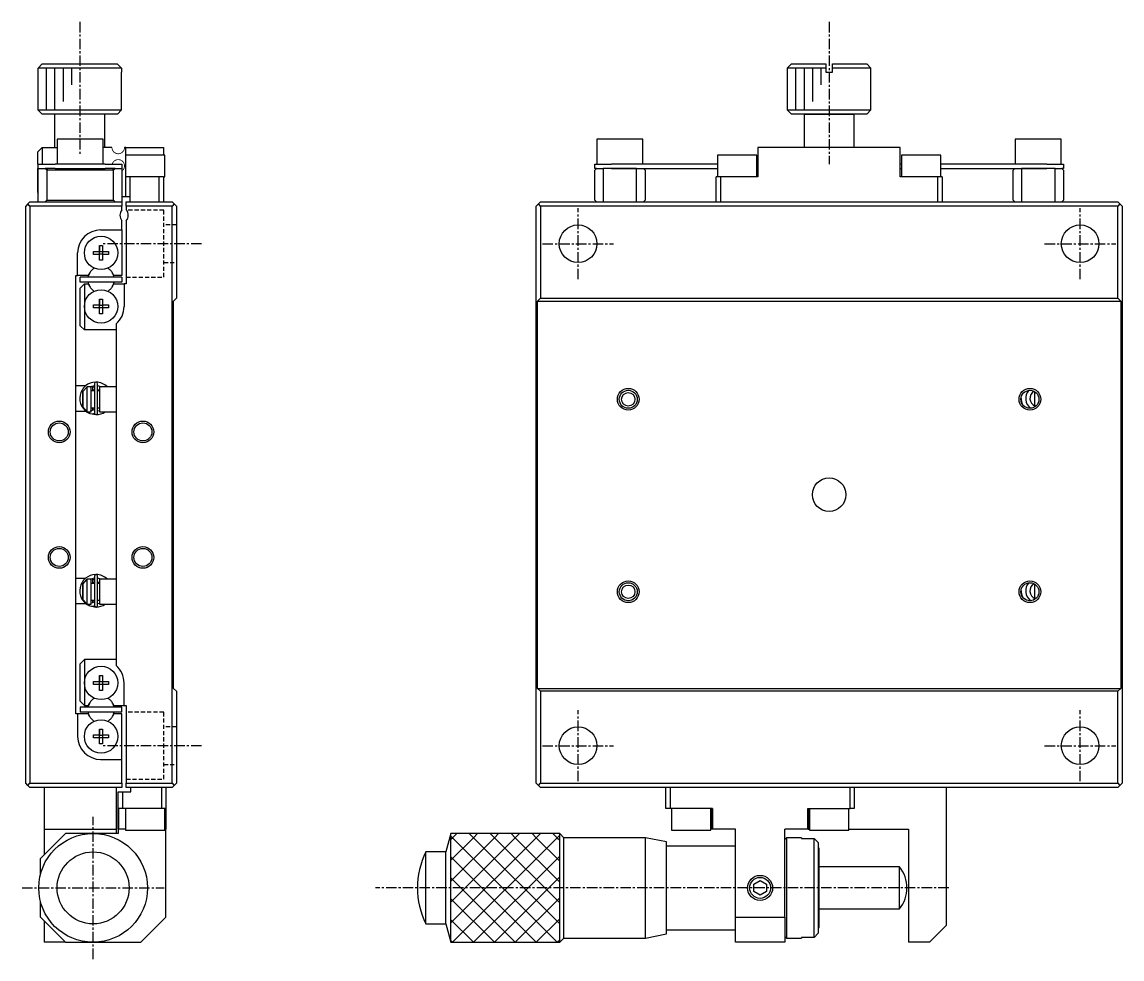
# Model space of a CAD drawing. Extents: x 10 to 366, y 10 to 236.
# Drawn here: x 234.6 to 366, y 90.5 to 202.5 of the extents above; entities that cross this region are included whole.
import ezdxf

# ---------------------------------------------------------------- set-up
doc = ezdxf.new("R2010")
doc.units = 0
doc.linetypes.add('CENTER', pattern=[2, 1.25, -0.25, 0.25, -0.25])
doc.linetypes.add('DASHED', pattern=[0.75, 0.5, -0.25])
doc.layers.get('0').update_dxf_attribs({"linetype": 'CONTINUOUS'})
doc.layers.add('CENTER', color=1, linetype='CENTER')

msp = doc.modelspace()

# ---------------------------------------------------------------- linework, layer by layer
at = {"color": 7, "linetype": 'CONTINUOUS'}
for p, q in [((236.466026, 197), (236.967813, 197.5)), ((236.967813, 197.5), (245.932187, 197.5)), ((245.932187, 197.5), (246.433974, 197)), ((326.505074, 197.5), (326.005074, 197)), ((326.505074, 197.5), (330.605074, 197.5)), ((330.605074, 197.5), (330.605074, 197)), ((331.405074, 197.5), (335.505074, 197.5)), ((331.405074, 197), (331.405074, 197.5)), ((336.005074, 197), (335.505074, 197.5)), ((236.45, 196.5), (236.466026, 196.5)), ((236.45, 196.5), (236.45, 192)), ((236.466026, 196.5), (236.466026, 197)), ((246.433974, 197), (236.466026, 197)), ((246.433974, 197), (246.433974, 196.5)), ((246.433974, 196.5), (246.45, 196.5)), ((246.45, 192), (246.45, 196.5)), ((330.605074, 197), (326.005074, 197)), ((326.005074, 197), (326.005074, 192)), ((330.605074, 197), (330.605074, 196.5)), ((330.605074, 196.5), (331.405074, 196.5)), ((336.005074, 197), (331.405074, 197)), ((331.405074, 196.5), (331.405074, 197)), ((336.005074, 192), (336.005074, 197)), ((236.45, 192), (246.45, 192)), ((236.45, 192), (236.95, 191.5)), ((245.95, 191.5), (246.45, 192)), ((326.005074, 192), (331.005074, 192)), ((326.005074, 192), (326.505074, 191.5)), ((331.005074, 192), (336.005074, 192)), ((335.505074, 191.5), (336.005074, 192)), ((245.95, 191.5), (236.95, 191.5)), ((238.45, 191.5), (238.45, 187.5)), ((244.45, 187.5), (244.45, 191.5)), ((328.005074, 191.5), (326.505074, 191.5)), ((331.005074, 191.5), (326.505074, 191.5)), ((334.005074, 191.5), (328.005074, 191.5)), ((328.005074, 191.5), (331.005074, 191.5)), ((328.005074, 191.5), (328.005074, 187.5)), ((335.505074, 191.5), (331.005074, 191.5)), ((331.005074, 191.5), (334.005074, 191.5)), ((335.505074, 191.5), (334.005074, 191.5)), ((334.005074, 187.5), (334.005074, 191.5)), ((244.25, 188.5), (238.75, 188.5)), ((238.75, 188.5), (238.75, 185.5)), ((244.25, 185.5), (244.25, 188.5)), ((306.005074, 188.5), (303.255074, 188.5)), ((303.255074, 188.5), (303.255074, 185.5)), ((308.755074, 188.5), (306.005074, 188.5)), ((308.755074, 185.5), (308.755074, 188.5)), ((356.005074, 188.5), (353.255074, 188.5)), ((353.255074, 188.5), (353.255074, 185.5)), ((358.755074, 188.5), (356.005074, 188.5)), ((358.755074, 185.5), (358.755074, 188.5)), ((236.95, 187.5), (236.45, 187)), ((236.45, 185.5), (236.45, 187)), ((236.95, 187.5), (236.95, 185.5)), ((236.95, 187.5), (238.75, 187.5)), ((245.3, 187.5), (244.25, 187.5)), ((246.95, 187.5), (246.8, 187.5)), ((246.95, 187.5), (251.45, 187.5)), ((246.95, 186.6), (246.95, 187.5)), ((251.45, 187.5), (251.45, 186.6)), ((329.755074, 187.5), (322.505074, 187.5)), ((322.505074, 187.5), (322.505074, 184)), ((332.255074, 187.5), (329.755074, 187.5)), ((339.505074, 187.5), (332.255074, 187.5)), ((339.505074, 184), (339.505074, 187.5)), ((236.5, 185.5), (236.45, 185.5)), ((236.5, 185), (236.5, 185.5)), ((236.5, 185.5), (238.5, 185.5)), ((244.5, 185.5), (238.5, 185.5)), ((244.5, 185.5), (246.5, 185.5)), ((246.5, 185.5), (246.5, 185)), ((251.6, 186.6), (246.9, 186.6)), ((246.9, 186.6), (246.9, 184)), ((251.6, 184), (251.6, 186.6)), ((303.005074, 185), (303.005074, 185.5)), ((303.005074, 185.5), (305.005074, 185.5)), ((317.655074, 185.5), (305.005074, 185.5)), ((320.005074, 186.6), (317.655074, 186.6)), ((317.655074, 186.6), (317.655074, 184)), ((322.355074, 186.6), (320.005074, 186.6)), ((322.355074, 184), (322.355074, 186.6)), ((322.505074, 185.5), (322.355074, 185.5)), ((339.655074, 185.5), (339.505074, 185.5)), ((342.005074, 186.6), (339.655074, 186.6)), ((339.655074, 186.6), (339.655074, 184)), ((344.355074, 186.6), (342.005074, 186.6)), ((344.355074, 184), (344.355074, 186.6)), ((357.005074, 185.5), (344.355074, 185.5)), ((357.005074, 185.5), (359.005074, 185.5)), ((359.005074, 185.5), (359.005074, 185)), ((236.45, 182.1), (236.45, 185)), ((236.45, 185), (236.5, 185)), ((236.5, 181), (236.5, 185)), ((236.5, 185), (237.3, 185)), ((237.5, 184.8), (237.3, 185)), ((237.3, 185), (237.62822, 185)), ((237.62822, 185), (237.3, 185)), ((237.5, 184.8), (237.5, 181.2)), ((245.5, 184.8), (237.5, 184.8)), ((238.5, 185), (237.62822, 185)), ((238.5, 185), (244.5, 185)), ((245.362614, 185), (244.5, 185)), ((245.7, 185), (245.362614, 185)), ((245.37178, 185), (245.7, 185)), ((245.7, 185), (245.5, 184.8)), ((245.5, 181.2), (245.5, 184.8)), ((245.7, 185), (246.5, 185)), ((246.5, 185), (246.5, 181)), ((303.205074, 185), (303.005074, 184.8)), ((303.205074, 185), (303.005074, 185)), ((303.005074, 181.2), (303.005074, 184.8)), ((303.205074, 185), (304.005074, 185)), ((304.005074, 185), (304.005074, 181)), ((305.005074, 185), (304.005074, 185)), ((305.005074, 185), (304.005074, 185)), ((308.005074, 185), (305.005074, 185)), ((305.005074, 185), (308.005074, 185)), ((308.005074, 181), (308.005074, 185)), ((308.005074, 185), (317.655074, 185)), ((309.005074, 184.8), (308.805074, 185)), ((309.005074, 184.8), (309.005074, 181.2)), ((322.355074, 185), (322.505074, 185)), ((339.505074, 185), (339.655074, 185)), ((344.355074, 185), (354.005074, 185)), ((353.205074, 185), (353.005074, 184.8)), ((353.005074, 181.2), (353.005074, 184.8)), ((354.005074, 185), (354.005074, 181)), ((357.005074, 185), (354.005074, 185)), ((354.005074, 185), (357.005074, 185)), ((358.005074, 185), (357.005074, 185)), ((358.005074, 185), (357.005074, 185)), ((358.005074, 181), (358.005074, 185)), ((358.005074, 185), (358.805074, 185)), ((359.005074, 184.8), (358.805074, 185)), ((359.005074, 185), (358.805074, 185)), ((359.005074, 184.8), (359.005074, 181.2)), ((246.9, 184), (246.95, 184)), ((246.95, 181.6), (246.95, 184)), ((247.45, 184), (246.95, 184)), ((247.45, 184), (247.45, 181.6)), ((250.95, 184), (247.45, 184)), ((250.95, 181), (250.95, 184)), ((251.45, 184), (250.95, 184)), ((251.45, 184), (251.6, 184)), ((251.45, 184), (251.45, 181)), ((322.505074, 184), (317.505074, 184)), ((317.505074, 181), (317.505074, 184)), ((318.005074, 184), (318.005074, 181)), ((344.505074, 184), (339.505074, 184)), ((344.005074, 181), (344.005074, 184)), ((344.505074, 184), (344.505074, 181)), ((236.45, 182.1), (236.5, 182.05)), ((246.95, 181.6), (246.5, 181.6)), ((247.45, 181.6), (246.95, 181.6)), ((247.45, 181.6), (247.45, 181)), ((235.25, 180.75), (235, 180.5)), ((235, 111.5), (235, 180.5)), ((235.25, 180.75), (235.5, 181)), ((235.5, 180.5), (235.25, 180.75)), ((235.5, 181), (246.5, 181)), ((246.5, 180.5), (235.5, 180.5)), ((235.5, 180.5), (235.5, 111.5)), ((237.3, 181), (237.5, 181.2)), ((237.5, 181.2), (245.5, 181.2)), ((245.5, 181.2), (245.7, 181)), ((246.5, 181), (246.5, 180.5)), ((246.5, 180.061438), (246.5, 180.5)), ((247, 180.5), (247, 181)), ((247, 181), (252.5, 181)), ((252.5, 180.5), (247, 180.5)), ((247, 180.5), (247, 180.061438)), ((252.5, 181), (252.75, 180.75)), ((252.75, 180.75), (252.5, 180.5)), ((252.5, 111.5), (252.5, 180.5)), ((253, 180.5), (252.75, 180.75)), ((253, 180.5), (253, 169.5)), ((296.255074, 180.75), (296.005074, 180.5)), ((296.005074, 111.5), (296.005074, 180.5)), ((296.505074, 181), (296.255074, 180.75)), ((296.505074, 180.5), (296.255074, 180.75)), ((296.505074, 181), (365.505074, 181)), ((365.505074, 180.5), (296.505074, 180.5)), ((296.505074, 180.5), (296.505074, 169.5)), ((303.005074, 181.2), (303.205074, 181)), ((308.805074, 181), (309.005074, 181.2)), ((353.005074, 181.2), (353.205074, 181)), ((358.805074, 181), (359.005074, 181.2)), ((365.755074, 180.75), (365.505074, 181)), ((365.755074, 180.75), (365.505074, 180.5)), ((365.505074, 169.5), (365.505074, 180.5)), ((366.005074, 180.5), (365.755074, 180.75)), ((366.005074, 180.5), (366.005074, 111.5)), ((243.95, 177.65), (246.5, 177.65)), ((246.5, 177.65), (246.5, 178.738562)), ((246.5, 177.65), (246.5, 172.2)), ((247, 178.738562), (247, 171.2)), ((241.2, 172.2), (241.2, 174.9)), ((243.113639, 174.72), (243.113639, 175.08)), ((243.113639, 175.08), (243.82, 175.08)), ((243.82, 175.786361), (244.18, 175.786361)), ((243.82, 175.08), (243.82, 175.786361)), ((243.82, 175.786361), (243.82, 175.08)), ((243.830372, 175.069628), (243.82, 175.08)), ((243.830372, 175.069628), (244.169628, 175.069628)), ((243.830372, 174.730372), (243.830372, 175.069628)), ((244.169628, 175.069628), (244.18, 175.08)), ((244.169628, 175.069628), (244.169628, 174.730372)), ((244.18, 175.786361), (244.18, 175.08)), ((244.18, 175.08), (244.886361, 175.08)), ((244.886361, 175.08), (244.886361, 174.72)), ((243.82, 174.72), (243.113639, 174.72)), ((243.830372, 174.730372), (243.82, 174.72)), ((243.82, 174.013639), (243.82, 174.72)), ((243.82, 174.013639), (243.82, 174.72)), ((244.18, 174.013639), (243.82, 174.013639)), ((244.169628, 174.730372), (243.830372, 174.730372)), ((244.169628, 174.730372), (244.18, 174.72)), ((244.18, 174.72), (244.18, 174.013639)), ((244.886361, 174.72), (244.18, 174.72)), ((242.625185, 172.49375), (242.455588, 172.2)), ((245.544412, 172.2), (245.374815, 172.49375)), ((241, 172.2), (241.2, 172.2)), ((241, 119.8), (241, 172.2)), ((242.455588, 172.2), (241.2, 172.2)), ((241.5, 171.4), (241.5, 172)), ((246.5, 172), (241.5, 172)), ((246.5, 171.4), (241.5, 171.4)), ((241.5, 170.7), (242, 171.2)), ((242, 171.2), (242, 168.5)), ((242, 171.2), (242.455588, 171.2)), ((242.455588, 171.2), (242.625185, 170.90625)), ((245.374815, 170.90625), (245.544412, 171.2)), ((246.5, 172.2), (245.544412, 172.2)), ((245.544412, 171.2), (246.75, 171.2)), ((246.5, 172), (246.5, 171.4)), ((246.75, 171.2), (246.75, 168.5)), ((247, 171.2), (246.75, 171.2)), ((241.5, 166.2), (241.5, 170.7)), ((242, 168.5), (242, 165.7)), ((243.113639, 168.32), (243.113639, 168.68)), ((243.113639, 168.68), (243.82, 168.68)), ((243.82, 168.32), (243.113639, 168.32)), ((243.82, 169.386361), (244.18, 169.386361)), ((243.82, 168.68), (243.82, 169.386361)), ((243.82, 169.386361), (243.82, 168.68)), ((243.830372, 168.669628), (243.82, 168.68)), ((243.830372, 168.330372), (243.82, 168.32)), ((243.82, 167.613639), (243.82, 168.32)), ((243.82, 167.613639), (243.82, 168.32)), ((243.830372, 168.669628), (244.169628, 168.669628)), ((243.830372, 168.330372), (243.830372, 168.669628)), ((244.169628, 168.330372), (243.830372, 168.330372)), ((244.169628, 168.669628), (244.18, 168.68)), ((244.169628, 168.669628), (244.169628, 168.330372)), ((244.169628, 168.330372), (244.18, 168.32)), ((244.18, 169.386361), (244.18, 168.68)), ((244.18, 168.68), (244.886361, 168.68)), ((244.18, 168.32), (244.18, 167.613639)), ((244.886361, 168.32), (244.18, 168.32)), ((244.886361, 168.68), (244.886361, 168.32)), ((252.65, 169.15), (253, 169.5)), ((252.65, 122.85), (252.65, 169.15)), ((296.155074, 169.15), (296.505074, 169.5)), ((296.155074, 122.85), (296.155074, 169.15)), ((296.155074, 169.15), (365.855074, 169.15)), ((296.505074, 169.5), (365.505074, 169.5)), ((365.505074, 169.5), (365.855074, 169.15)), ((365.855074, 169.15), (365.855074, 122.85)), ((244.18, 167.613639), (243.82, 167.613639)), ((242, 165.7), (241.5, 166.2)), ((245.8, 165.7), (242, 165.7)), ((245.8, 166.420938), (245.8, 158.475)), ((242.628526, 159.297171), (242.610568, 159.289376)), ((242.62249, 159.293794), (242.619421, 159.293246)), ((242.684303, 159.319172), (242.628106, 159.297982)), ((243.198494, 159.259909), (243.198494, 155.759909)), ((243.588494, 155.759909), (243.588494, 159.259909)), ((242.145871, 159), (241, 159)), ((241.8, 158.316515), (242.3, 158.845683)), ((241.8, 156.483485), (241.8, 158.316515)), ((241.8, 158.316515), (241.8, 156.483485)), ((242.3, 158.9), (242.3, 158.845683)), ((242.8, 158.9), (242.3, 158.9)), ((242.3, 158.845683), (242.3, 155.954317)), ((242.695248, 158.900064), (243.198452, 159.053543)), ((242.780252, 158.939155), (242.781759, 158.939536)), ((242.8, 155.9), (242.8, 158.9)), ((243.198494, 158.4), (242.8, 158.4)), ((243, 158.4), (243, 158.9454)), ((243.198494, 158.5), (243, 158.5)), ((243.8, 158.5), (243.588494, 158.5)), ((243.8, 158.4), (243.588494, 158.4)), ((243.588548, 159.05322), (244.092175, 158.900087)), ((243.8, 158.9), (243.8, 158.4)), ((243.8, 158.9), (243.8, 155.9)), ((245.8, 158.9), (243.8, 158.9)), ((243.8, 158.4), (243.8, 156.4)), ((243.8, 158.4), (243.8, 156.4)), ((244, 158.94273), (244, 158.9)), ((245.8, 158.475), (245.8, 156.325)), ((355.605074, 156.583485), (355.605074, 158.291978)), ((242.3, 155.954317), (241.8, 156.483485)), ((353.937971, 157.509909), (353.937971, 157.53006)), ((355.605074, 156.583485), (355.605074, 156.507552)), ((241, 156), (242.169533, 156)), ((242.3, 155.954317), (242.3, 155.9)), ((242.3, 155.9), (242.8, 155.9)), ((242.598949, 155.735601), (242.626054, 155.723722)), ((242.619229, 155.72662), (242.666356, 155.899999)), ((242.625002, 155.727845), (242.625443, 155.725637)), ((242.625443, 155.725637), (242.628106, 155.721835)), ((242.676509, 155.70292), (243.366344, 155.566191)), ((242.785446, 156.077743), (242.76721, 156.085612)), ((242.8, 156.4), (243.198494, 156.4)), ((243, 156.074612), (243, 156.4)), ((243.588494, 156.4), (243.8, 156.4)), ((243.800099, 156.008323), (243.588516, 155.966281)), ((243.8, 156.4), (243.8, 155.9)), ((243.8, 155.9), (245.8, 155.9)), ((245.8, 156.325), (245.8, 135.475)), ((242.145871, 136), (241, 136)), ((241.8, 135.316515), (242.3, 135.845683)), ((242.3, 135.9), (242.3, 135.845683)), ((242.8, 135.9), (242.3, 135.9)), ((242.3, 135.845683), (242.3, 132.954317)), ((242.628526, 136.297171), (242.610568, 136.289376)), ((242.62249, 136.293794), (242.619421, 136.293246)), ((242.684303, 136.319172), (242.628106, 136.297982)), ((242.695248, 135.900064), (243.198452, 136.053543)), ((242.780252, 135.939155), (242.781759, 135.939536)), ((242.8, 132.9), (242.8, 135.9)), ((243.198494, 135.4), (242.8, 135.4)), ((243, 135.4), (243, 135.9454)), ((243.198494, 135.5), (243, 135.5)), ((243.198494, 136.259909), (243.198494, 132.759909)), ((243.588494, 132.759909), (243.588494, 136.259909)), ((243.8, 135.5), (243.588494, 135.5)), ((243.8, 135.4), (243.588494, 135.4)), ((243.588548, 136.05322), (244.092175, 135.900087)), ((243.8, 135.9), (243.8, 135.4)), ((243.8, 135.9), (243.8, 132.9)), ((245.8, 135.9), (243.8, 135.9)), ((243.8, 135.4), (243.8, 133.4)), ((243.8, 135.4), (243.8, 133.4)), ((244, 135.94273), (244, 135.9)), ((245.8, 135.475), (245.8, 133.325)), ((241.8, 133.483485), (241.8, 135.316515)), ((241.8, 135.316515), (241.8, 133.483485)), ((353.937971, 134.509909), (353.937971, 134.53006)), ((355.605074, 133.583485), (355.605074, 135.291978)), ((241, 133), (242.169533, 133)), ((242.3, 132.954317), (241.8, 133.483485)), ((242.3, 132.954317), (242.3, 132.9)), ((242.3, 132.9), (242.8, 132.9)), ((242.619229, 132.72662), (242.666356, 132.899999)), ((242.779625, 133.080224), (242.76721, 133.085612)), ((242.8, 133.4), (243.198494, 133.4)), ((243, 133.074612), (243, 133.4)), ((243.588494, 133.4), (243.8, 133.4)), ((243.800099, 133.008323), (243.588516, 132.966281)), ((243.8, 133.4), (243.8, 132.9)), ((243.8, 132.9), (245.8, 132.9)), ((245.8, 133.325), (245.8, 125.579062)), ((355.605074, 133.583485), (355.605074, 133.507552)), ((242.598949, 132.735601), (242.619798, 132.726419)), ((242.624999, 132.727867), (242.625443, 132.725637)), ((242.625443, 132.725637), (242.628106, 132.721835)), ((242.676509, 132.70292), (243.366344, 132.566191)), ((241.5, 125.8), (242, 126.3)), ((242, 126.3), (242, 123.5)), ((245.8, 126.3), (242, 126.3)), ((241.5, 121.3), (241.5, 125.8)), ((243.113639, 123.32), (243.113639, 123.68)), ((243.113639, 123.68), (243.82, 123.68)), ((243.82, 124.386361), (244.18, 124.386361)), ((243.82, 123.68), (243.82, 124.386361)), ((243.82, 124.386361), (243.82, 123.68)), ((243.830372, 123.669628), (243.82, 123.68)), ((243.830372, 123.669628), (244.169628, 123.669628)), ((243.830372, 123.330372), (243.830372, 123.669628)), ((244.169628, 123.669628), (244.18, 123.68)), ((244.169628, 123.669628), (244.169628, 123.330372)), ((244.18, 124.386361), (244.18, 123.68)), ((244.18, 123.68), (244.886361, 123.68)), ((244.886361, 123.68), (244.886361, 123.32)), ((242, 123.5), (242, 120.8)), ((243.82, 123.32), (243.113639, 123.32)), ((243.830372, 123.330372), (243.82, 123.32)), ((243.82, 122.613639), (243.82, 123.32)), ((243.82, 122.613639), (243.82, 123.32)), ((244.18, 122.613639), (243.82, 122.613639)), ((244.169628, 123.330372), (243.830372, 123.330372)), ((244.169628, 123.330372), (244.18, 123.32)), ((244.18, 123.32), (244.18, 122.613639)), ((244.886361, 123.32), (244.18, 123.32)), ((246.75, 120.8), (246.75, 123.5)), ((253, 122.5), (252.65, 122.85)), ((253, 122.5), (253, 111.5)), ((296.505074, 122.5), (296.155074, 122.85)), ((296.155074, 122.85), (365.855074, 122.85)), ((296.505074, 122.5), (296.505074, 111.5)), ((365.505074, 122.5), (296.505074, 122.5)), ((365.855074, 122.85), (365.505074, 122.5)), ((365.505074, 111.5), (365.505074, 122.5)), ((242, 120.8), (241.5, 121.3)), ((242.455588, 120.8), (242.625185, 121.09375)), ((245.374815, 121.09375), (245.544412, 120.8)), ((241.2, 119.8), (241, 119.8)), ((241.2, 119.8), (241.2, 117.1)), ((242.455588, 119.8), (241.2, 119.8)), ((241.5, 120.6), (241.5, 120)), ((246.5, 120.6), (241.5, 120.6)), ((246.5, 120), (241.5, 120)), ((242, 120.8), (242.455588, 120.8)), ((242.625185, 119.50625), (242.455588, 119.8)), ((245.544412, 119.8), (245.374815, 119.50625)), ((245.544412, 120.8), (246.75, 120.8)), ((246.5, 119.8), (245.544412, 119.8)), ((246.5, 120), (246.5, 120.6)), ((246.5, 114.35), (246.5, 119.8)), ((246.75, 120.8), (247, 120.8)), ((247, 120.8), (247, 111.5)), ((243.113639, 116.92), (243.113639, 117.28)), ((243.113639, 117.28), (243.82, 117.28)), ((243.82, 117.986361), (244.18, 117.986361)), ((243.82, 117.28), (243.82, 117.986361)), ((243.82, 117.986361), (243.82, 117.28)), ((243.830372, 117.269628), (243.82, 117.28)), ((243.830372, 117.269628), (244.169628, 117.269628)), ((243.830372, 116.930372), (243.830372, 117.269628)), ((244.169628, 117.269628), (244.18, 117.28)), ((244.169628, 117.269628), (244.169628, 116.930372)), ((244.18, 117.986361), (244.18, 117.28)), ((244.18, 117.28), (244.886361, 117.28)), ((244.886361, 117.28), (244.886361, 116.92)), ((243.82, 116.92), (243.113639, 116.92)), ((243.830372, 116.930372), (243.82, 116.92)), ((243.82, 116.213639), (243.82, 116.92)), ((243.82, 116.213639), (243.82, 116.92)), ((244.18, 116.213639), (243.82, 116.213639)), ((244.169628, 116.930372), (243.830372, 116.930372)), ((244.169628, 116.930372), (244.18, 116.92)), ((244.18, 116.92), (244.18, 116.213639)), ((244.886361, 116.92), (244.18, 116.92)), ((243.95, 114.35), (246.5, 114.35)), ((246.5, 111.5), (246.5, 114.35)), ((235.25, 111.25), (235, 111.5)), ((235.25, 111.25), (235.5, 111.5)), ((235.5, 111), (235.25, 111.25)), ((235.5, 111.5), (246.5, 111.5)), ((246.5, 111), (235.5, 111)), ((237.2, 111), (237.2, 106)), ((245.8, 111), (245.8, 106)), ((246.05, 108.5), (246.05, 110.5)), ((246.05, 110.5), (246.55, 110.5)), ((246.5, 111.5), (246.5, 111)), ((246.55, 110.5), (246.55, 108.5)), ((246.55, 110.5), (247.55, 110.5)), ((247, 111), (247, 111.5)), ((247, 111.5), (252.5, 111.5)), ((252.5, 111), (247, 111)), ((247.55, 110.5), (247.55, 111)), ((251.25, 108.5), (251.25, 111)), ((251.75, 111), (251.75, 108.5)), ((252.5, 111.5), (252.75, 111.25)), ((252.75, 111.25), (252.5, 111)), ((252.75, 111.25), (253, 111.5)), ((296.005074, 111.5), (296.255074, 111.25)), ((296.255074, 111.25), (296.505074, 111.5)), ((296.255074, 111.25), (296.505074, 111)), ((296.505074, 111.5), (365.505074, 111.5)), ((365.505074, 111), (296.505074, 111)), ((311.505074, 108.5), (311.505074, 111)), ((312.005074, 111), (312.005074, 108.5)), ((333.505074, 108.5), (333.505074, 111)), ((334.005074, 111), (334.005074, 108.5)), ((345.005074, 111), (345.005074, 94.5)), ((365.505074, 111.5), (365.755074, 111.25)), ((365.505074, 111), (365.755074, 111.25)), ((365.755074, 111.25), (366.005074, 111.5)), ((246.55, 108.5), (246.05, 108.5)), ((246.05, 106), (246.05, 108.5)), ((246.090264, 108.5), (246.090264, 106)), ((251.25, 108.5), (246.55, 108.5)), ((246.9, 108.5), (246.9, 105.9)), ((251.75, 108.5), (251.25, 108.5)), ((251.6, 105.9), (251.6, 108.5)), ((251.680821, 106), (251.680821, 108.5)), ((251.75, 108.5), (251.75, 106)), ((312.005074, 108.5), (311.505074, 108.5)), ((317.052602, 108.5), (312.005074, 108.5)), ((312.155074, 108.5), (312.155074, 105.9)), ((316.855074, 105.9), (316.855074, 108.5)), ((317.023229, 106), (317.023229, 108.5)), ((317.052602, 108.5), (317.052602, 106)), ((328.457546, 108.5), (333.505074, 108.5)), ((328.457546, 106), (328.457546, 108.5)), ((328.486919, 108.5), (328.486919, 106)), ((328.655074, 108.5), (328.655074, 105.9)), ((333.355074, 105.9), (333.355074, 108.5)), ((334.005074, 108.5), (333.505074, 108.5)), ((239.75, 105.5), (236.75, 102.5)), ((237.2, 106), (245.8, 106)), ((237.2, 106), (237.2, 102.95)), ((243.05, 105.5), (239.75, 105.5)), ((246.05, 105.5), (243.05, 105.5)), ((245.8, 106), (245.8, 105.5)), ((246.090264, 106), (246.05, 106)), ((246.05, 106), (246.05, 105.5)), ((246.9, 106), (246.090264, 106)), ((246.9, 105.9), (251.6, 105.9)), ((251.680821, 106), (251.6, 106)), ((251.75, 106), (251.680821, 106)), ((251.75, 95.5), (251.75, 106)), ((285.805067, 105.499999), (285.215579, 103.3)), ((298.805068, 99.000048), (298.805068, 105.499999)), ((299.30507, 104.999996), (298.805068, 105.499999)), ((312.155074, 105.9), (316.855074, 105.9)), ((317.023229, 106), (316.855074, 106)), ((317.052602, 106), (317.023229, 106)), ((319.805074, 106), (317.052602, 106)), ((319.805074, 95.5), (319.805074, 106)), ((328.457546, 106), (325.705074, 106)), ((325.705074, 95.5), (325.705074, 106)), ((328.486919, 106), (328.457546, 106)), ((328.486919, 106), (328.655074, 106)), ((328.655074, 105.9), (333.355074, 105.9)), ((333.355074, 106), (340.505074, 106)), ((340.505074, 106), (340.505074, 92.5)), ((299.30507, 99.000044), (299.30507, 104.999996)), ((309.055075, 104.999996), (299.30507, 104.999996)), ((309.055075, 99.000044), (309.055075, 104.999996)), ((311.555074, 104.499997), (309.055075, 104.999996)), ((311.555074, 99.00004), (311.555074, 104.499997)), ((319.805074, 104), (311.555074, 104)), ((325.905074, 105), (325.705074, 104.8)), ((325.905074, 105), (325.905074, 93)), ((327.705074, 105), (325.905074, 105)), ((327.705074, 105), (327.705074, 104.91608)), ((327.705074, 104.91608), (329.205074, 104.91608)), ((329.205074, 93.08392), (329.205074, 104.91608)), ((329.205074, 104.91608), (329.705074, 104.408327)), ((329.705074, 104.408327), (329.705074, 93.591673)), ((282.805068, 99.000032), (282.805068, 103.3)), ((285.215579, 103.3), (282.805068, 103.3)), ((285.215579, 99.000032), (285.215579, 103.3)), ((329.805074, 103.75), (329.705074, 103.75)), ((329.805074, 94.25), (329.805074, 103.75)), ((236.75, 100.599996), (236.75, 102.5)), ((339.427565, 101.499996), (329.805074, 101.499996)), ((339.427565, 99.000018), (339.427565, 101.499996)), ((282.805068, 94.7), (282.805068, 99.000032)), ((285.215579, 94.7), (285.215579, 99.000032)), ((285.805067, 92.500001), (285.805067, 99.000048)), ((299.30507, 93.000004), (299.30507, 99.000044)), ((309.055075, 93.000004), (309.055075, 99.000044)), ((311.555074, 93.500003), (311.555074, 99.00004)), ((322.005074, 99.433013), (322.755074, 99.866025)), ((322.005074, 98.566987), (322.005074, 99.433013)), ((322.755074, 99.866025), (323.505074, 99.433013)), ((323.505074, 99.433013), (323.505074, 98.566987)), ((339.427565, 96.500004), (339.427565, 99.000018)), ((236.75, 95.5), (236.75, 97.400004)), ((322.755074, 98.133975), (322.005074, 98.566987)), ((323.505074, 98.566987), (322.755074, 98.133975)), ((329.805074, 96.500004), (339.427565, 96.500004)), ((236.75, 95.5), (239.75, 92.5)), ((237.2, 95.05), (237.2, 92.5)), ((248.75, 92.5), (251.75, 95.5)), ((282.805068, 94.7), (285.215579, 94.7)), ((285.215579, 94.7), (285.805067, 92.500001)), ((319.805074, 95.5), (325.705074, 95.5)), ((319.805074, 92.5), (319.805074, 95.5)), ((325.705074, 95.5), (325.705074, 92.5)), ((309.055075, 93.000004), (311.555074, 93.500003)), ((311.555074, 94), (319.805074, 94)), ((329.705074, 93.591673), (329.205074, 93.08392)), ((329.705074, 94.25), (329.805074, 94.25)), ((343.005074, 92.5), (345.005074, 94.5)), ((239.75, 92.5), (237.2, 92.5)), ((239.75, 92.5), (243.05, 92.5)), ((243.05, 92.5), (248.75, 92.5)), ((298.805068, 92.500001), (299.30507, 93.000004)), ((299.30507, 93.000004), (309.055075, 93.000004)), ((325.705074, 92.5), (319.805074, 92.5)), ((325.705074, 93.2), (325.905074, 93)), ((325.905074, 93), (327.705074, 93)), ((327.705074, 93.08392), (327.705074, 93)), ((329.205074, 93.08392), (327.705074, 93.08392)), ((343.005074, 92.5), (340.505074, 92.5))]:
    msp.add_line(p, q, dxfattribs=at)
at = {"color": 3, "linetype": 'CONTINUOUS'}
for p, q in [((237.45, 197), (237.45, 192)), ((238.45, 197), (238.45, 192)), ((239.45, 197), (239.45, 193)), ((240.45, 197), (240.45, 195)), ((327.005074, 197), (327.005074, 192)), ((328.005074, 197), (328.005074, 192)), ((329.005074, 197), (329.005074, 193)), ((330.005074, 197), (330.005074, 195)), ((285.805067, 99.000048), (285.805067, 105.499999)), ((298.805068, 105.499999), (285.805067, 105.499999)), ((285.805067, 105.194933), (286, 105)), ((286, 105), (286.499999, 105.499999)), ((288.000001, 105.499999), (288.5, 105)), ((288.5, 105), (288.999999, 105.499999)), ((290.500001, 105.499999), (291, 105)), ((291, 105), (291.499999, 105.499999)), ((293.000001, 105.499999), (293.5, 105)), ((293.5, 105), (293.999999, 105.499999)), ((295.500001, 105.499999), (296, 105)), ((296, 105), (296.499999, 105.499999)), ((298.000001, 105.499999), (298.5, 105)), ((298.5, 105), (298.805068, 105.305068)), ((285.805067, 104.805067), (286, 105)), ((285.805067, 102.305067), (288.5, 105)), ((285.805067, 99.805067), (291, 105)), ((285.805067, 97.305067), (293.5, 105)), ((285.805067, 94.805067), (296, 105)), ((286, 105), (298.499999, 92.500001)), ((286.000001, 92.500001), (298.5, 105)), ((288.5, 105), (298.805068, 94.694932)), ((291, 105), (298.805068, 97.194932)), ((293.5, 105), (298.805068, 99.694932)), ((296, 105), (298.805068, 102.194932)), ((298.5, 105), (298.805068, 104.694932)), ((285.805067, 102.694933), (295.999999, 92.500001)), ((288.500001, 92.500001), (298.805068, 102.805068)), ((285.805067, 100.194933), (293.499999, 92.500001)), ((291.000001, 92.500001), (298.805068, 100.305068)), ((298.805068, 92.500001), (298.805068, 99.000048)), ((285.805067, 97.694933), (290.999999, 92.500001)), ((293.500001, 92.500001), (298.805068, 97.805068)), ((285.805067, 95.194933), (288.499999, 92.500001)), ((296.000001, 92.500001), (298.805068, 95.305068)), ((285.805067, 92.694933), (285.999999, 92.500001)), ((285.805067, 92.500001), (298.805068, 92.500001)), ((298.500001, 92.500001), (298.805068, 92.805068))]:
    msp.add_line(p, q, dxfattribs=at)
at = {"color": 3, "linetype": 'DASHED'}
for p, q in [((251.5, 180), (247.0504, 180)), ((251.5, 172), (251.5, 180)), ((253, 178.25), (251.5, 178.25)), ((251.5, 173.75), (253, 173.75)), ((247, 172), (251.5, 172)), ((251.5, 120), (247, 120)), ((251.5, 112), (251.5, 120)), ((253, 118.25), (251.5, 118.25)), ((251.5, 113.75), (253, 113.75)), ((247, 112), (251.5, 112))]:
    msp.add_line(p, q, dxfattribs=at)
at = {"color": 7, "linetype": 'CONTINUOUS', "const_width": 0.1}
for points in [[(246.8, 187.5), (246.799906, 187.488189), (246.799627, 187.476393), (246.799166, 187.464655), (246.798527, 187.453015), (246.797679, 187.441048), (246.796651, 187.42921), (246.795451, 187.417528), (246.79409, 187.406031), (246.791382, 187.386628), (246.788249, 187.36776), (246.784732, 187.349438), (246.780866, 187.331674), (246.776693, 187.31448), (246.772248, 187.297867), (246.765068, 187.273772), (246.757354, 187.250699), (246.746179, 187.220998), (246.73419, 187.19277), (246.721459, 187.16587), (246.70088, 187.127367), (246.676021, 187.086965), (246.649171, 187.048893), (246.620516, 187.013162), (246.589742, 186.979249), (246.557164, 186.947474), (246.522423, 186.91749), (246.485851, 186.889644), (246.447259, 186.863851), (246.405733, 186.839732), (246.361994, 186.817973), (246.316313, 186.798874), (246.268012, 186.782385), (246.217783, 186.769008), (246.182702, 186.761833), (246.146781, 186.756271), (246.110077, 186.75241), (246.081799, 186.750674), (246.053111, 186.750006), (246.01374, 186.750877), (245.97374, 186.753887), (245.941008, 186.757962), (245.907963, 186.763573), (245.874693, 186.770776), (245.846504, 186.778135), (245.818233, 186.786709), (245.789949, 186.796527), (245.762603, 186.80725), (245.735208, 186.819261), (245.707962, 186.832535), (245.680633, 186.847261), (245.653594, 186.863319), (245.626613, 186.880934), (245.60009, 186.899932), (245.573958, 186.920445), (245.551216, 186.9399), (245.52904, 186.960464), (245.507519, 186.982106), (245.490146, 187.000938), (245.473301, 187.020504), (245.457033, 187.040773), (245.435923, 187.069409), (245.416035, 187.099265), (245.406499, 187.114764), (245.39731, 187.130548), (245.384146, 187.154838), (245.371823, 187.179728), (245.360384, 187.205162), (245.350621, 187.229134), (245.341659, 187.253522), (245.333524, 187.278273), (245.325427, 187.306373), (245.318409, 187.334856), (245.3125, 187.363642), (245.307057, 187.397397), (245.303148, 187.431464), (245.30079, 187.465709), (245.3, 187.5)], [(245.327158, 185.5), (245.334773, 185.525719), (245.34328, 185.551087), (245.352649, 185.576046), (245.362046, 185.598695), (245.372144, 185.620953), (245.382914, 185.642777), (245.395711, 185.666612), (245.409293, 185.689862), (245.423612, 185.712478), (245.438172, 185.733781), (245.453367, 185.754453), (245.46915, 185.774461), (245.491865, 185.800984), (245.515548, 185.826176), (245.533703, 185.844), (245.552303, 185.861067), (245.571298, 185.87736), (245.593162, 185.89481), (245.615433, 185.91127), (245.646002, 185.931888), (245.677107, 185.950729), (245.708593, 185.967788), (245.732655, 185.979553), (245.756837, 185.99033), (245.787942, 186.002726), (245.819107, 186.013574), (245.850231, 186.022906), (245.8888, 186.032471), (245.927103, 186.039862), (245.961271, 186.044733), (245.995078, 186.047986), (246.028636, 186.049696), (246.072321, 186.049668), (246.11535, 186.047147), (246.157375, 186.042274), (246.198815, 186.035088), (246.239115, 186.025765), (246.278666, 186.014291), (246.316984, 186.00087), (246.354227, 185.985526), (246.399866, 185.963396), (246.443655, 185.938386), (246.485309, 185.910742), (246.525286, 185.880176), (246.563069, 185.847047), (246.599069, 185.810908), (246.632804, 185.772059), (246.664433, 185.730084), (246.683089, 185.702117), (246.700832, 185.67272), (246.717582, 185.64181), (246.733341, 185.609104), (246.740783, 185.592094), (246.747936, 185.574563), (246.757074, 185.550101), (246.765618, 185.524488), (246.773495, 185.497624), (246.777212, 185.483475), (246.780725, 185.468943), (246.784015, 185.45402), (246.786662, 185.440808), (246.789122, 185.427251), (246.791377, 185.41337), (246.793408, 185.39919), (246.795197, 185.384734), (246.796724, 185.370024), (246.797685, 185.358872), (246.798488, 185.347584), (246.799126, 185.336192), (246.799592, 185.324729), (246.79989, 185.312765), (246.799998, 185.300751), (246.799914, 185.288736), (246.79964, 185.276766), (246.799096, 185.263254), (246.798312, 185.249828), (246.7973, 185.236533), (246.796072, 185.223411), (246.794639, 185.210507), (246.793013, 185.197864), (246.790032, 185.178126), (246.786622, 185.158964), (246.78282, 185.140383), (246.778667, 185.122387), (246.774202, 185.104979), (246.769462, 185.088166), (246.761401, 185.062486), (246.752732, 185.037946), (246.743516, 185.014455), (246.73161, 184.987089), (246.718991, 184.960948), (246.705703, 184.935921), (246.688004, 184.905725), (246.669311, 184.876971), (246.639733, 184.836626), (246.60787, 184.798717), (246.573917, 184.763334), (246.537451, 184.730006), (246.50003, 184.700022)], [(242.781518, 158.939423), (242.796078, 158.945203), (242.810345, 158.950029), (242.824842, 158.954126), (242.839532, 158.957481), (242.854379, 158.960085), (242.869342, 158.961929), (242.884383, 158.963008), (242.899463, 158.963318), (242.914541, 158.962858), (242.929578, 158.96163), (242.944534, 158.959636), (242.95937, 158.956883), (242.974046, 158.953378), (242.988526, 158.949131), (243.00277, 158.944155), (243.016743, 158.938463), (243.030409, 158.932072), (243.043733, 158.925), (243.056682, 158.917266), (243.069223, 158.908893), (243.081327, 158.899903), (243.092964, 158.89032), (243.104106, 158.88017), (243.114726, 158.869481), (243.124801, 158.858279), (243.134307, 158.846594), (243.143222, 158.834457), (243.151527, 158.821897), (243.159202, 158.808946), (243.166231, 158.795636), (243.172599, 158.782001), (243.178292, 158.768073), (243.183297, 158.753887), (243.187604, 158.739476), (243.191205, 158.724874), (243.194091, 158.710118), (243.196256, 158.69524), (243.197697, 158.680278), (243.19841, 158.665265), (243.198494, 158.658228)], [(242.677223, 155.9), (242.671217, 155.885439), (242.665432, 155.870981), (242.659906, 155.856722), (242.654677, 155.842755), (242.649778, 155.829174), (242.645242, 155.816066), (242.641098, 155.803519), (242.637374, 155.791615), (242.634095, 155.780433), (242.631282, 155.770046), (242.628954, 155.760524), (242.627125, 155.751928), (242.625809, 155.744315), (242.625014, 155.737736), (242.624744, 155.732234), (242.625002, 155.727845)], [(242.628106, 155.721835), (242.658283, 155.70976), (242.690714, 155.698578), (242.723654, 155.689033), (242.75702, 155.681148), (242.79073, 155.67494), (242.824702, 155.670425), (242.858853, 155.667614), (242.893099, 155.666513), (242.927357, 155.667124), (242.961541, 155.669446), (242.99557, 155.673474), (243.02936, 155.679196), (243.062829, 155.6866), (243.095893, 155.695667), (243.128473, 155.706377), (243.160489, 155.718702), (243.191862, 155.732613), (243.20001, 155.736538)], [(243.198494, 156.361589), (243.19816, 156.347355), (243.197098, 156.332366), (243.195311, 156.317448), (243.192802, 156.302636), (243.189578, 156.287964), (243.185646, 156.273468), (243.181013, 156.259182), (243.175691, 156.245139), (243.169691, 156.231373), (243.163027, 156.217916), (243.155712, 156.204802), (243.147764, 156.192062), (243.139199, 156.179727), (243.130037, 156.167828), (243.120299, 156.156394), (243.110006, 156.145454), (243.099183, 156.135036), (243.087853, 156.125168), (243.076043, 156.115873), (243.063781, 156.107179), (243.051097, 156.099107), (243.03802, 156.091679), (243.024582, 156.084917), (243.010817, 156.078839), (242.996757, 156.073463), (242.98244, 156.068803), (242.9679, 156.064875), (242.953175, 156.061689), (242.938303, 156.059256), (242.923323, 156.057582), (242.908273, 156.056674), (242.893193, 156.056535), (242.878123, 156.057165), (242.863103, 156.058563), (242.848171, 156.060726), (242.833368, 156.063648), (242.818733, 156.067321), (242.804303, 156.071733), (242.799974, 156.073215)], [(242.781518, 135.939423), (242.796078, 135.945203), (242.810345, 135.950029), (242.824842, 135.954126), (242.839532, 135.957481), (242.854379, 135.960085), (242.869342, 135.961929), (242.884383, 135.963008), (242.899463, 135.963318), (242.914541, 135.962858), (242.929578, 135.96163), (242.944534, 135.959636), (242.95937, 135.956883), (242.974046, 135.953378), (242.988526, 135.949131), (243.00277, 135.944155), (243.016743, 135.938463), (243.030409, 135.932072), (243.043733, 135.925), (243.056682, 135.917266), (243.069223, 135.908893), (243.081327, 135.899903), (243.092964, 135.89032), (243.104106, 135.88017), (243.114726, 135.869481), (243.124801, 135.858279), (243.134307, 135.846594), (243.143222, 135.834457), (243.151527, 135.821897), (243.159202, 135.808946), (243.166231, 135.795636), (243.172599, 135.782001), (243.178292, 135.768073), (243.183297, 135.753887), (243.187604, 135.739476), (243.191205, 135.724874), (243.194091, 135.710118), (243.196256, 135.69524), (243.197697, 135.680278), (243.19841, 135.665265), (243.198494, 135.658228)], [(242.677223, 132.9), (242.671219, 132.885444), (242.665436, 132.870992), (242.659912, 132.856737), (242.654684, 132.842775), (242.649786, 132.829198), (242.645251, 132.816094), (242.641108, 132.80355), (242.637384, 132.791648), (242.634105, 132.780468), (242.631291, 132.770082), (242.628962, 132.76056), (242.627132, 132.751963), (242.625814, 132.744348), (242.625016, 132.737767), (242.624744, 132.732261), (242.624999, 132.727867)], [(242.628106, 132.721835), (242.658283, 132.70976), (242.690714, 132.698578), (242.723654, 132.689033), (242.75702, 132.681148), (242.79073, 132.67494), (242.824702, 132.670425), (242.858853, 132.667614), (242.893099, 132.666513), (242.927357, 132.667124), (242.961541, 132.669446), (242.99557, 132.673474), (243.02936, 132.679196), (243.062829, 132.6866), (243.095893, 132.695667), (243.128473, 132.706377), (243.160489, 132.718702), (243.191862, 132.732613), (243.20001, 132.736538)], [(243.198494, 133.361589), (243.19816, 133.347355), (243.197098, 133.332366), (243.195311, 133.317448), (243.192802, 133.302636), (243.189578, 133.287964), (243.185646, 133.273468), (243.181013, 133.259182), (243.175691, 133.245139), (243.169691, 133.231373), (243.163027, 133.217916), (243.155712, 133.204802), (243.147764, 133.192062), (243.139199, 133.179727), (243.130037, 133.167828), (243.120299, 133.156394), (243.110006, 133.145454), (243.099183, 133.135036), (243.087853, 133.125168), (243.076043, 133.115873), (243.063781, 133.107179), (243.051097, 133.099107), (243.03802, 133.091679), (243.024582, 133.084917), (243.010817, 133.078839), (242.996757, 133.073463), (242.98244, 133.068803), (242.9679, 133.064875), (242.953175, 133.061689), (242.938303, 133.059256), (242.923323, 133.057582), (242.908273, 133.056674), (242.893193, 133.056535), (242.878123, 133.057165), (242.863103, 133.058563), (242.848171, 133.060726), (242.833368, 133.063648), (242.818733, 133.067321), (242.804303, 133.071733), (242.799974, 133.073215)]]:
    msp.add_lwpolyline(points, dxfattribs=at)
msp.add_lwpolyline([(285.805067, 105.499999), (298.805068, 105.499999), (298.805068, 92.500001), (285.805067, 92.500001)], close=True, dxfattribs=at)
at = {"color": 7, "linetype": 'CONTINUOUS'}
for centre, radius in [((301.005074, 176), 2.25), ((361.005074, 176), 2.25), ((244, 174.9), 2), ((244, 168.5), 2), ((307.005074, 157.4), 1.075), ((307.005074, 157.4), 0.8), ((355.005074, 157.4), 1.075), ((239, 153.5), 1.075), ((249, 153.5), 1.075), ((331.005074, 146), 2), ((239, 138.5), 1.075), ((249, 138.5), 1.075), ((307.005074, 134.4), 1.075), ((355.005074, 134.4), 1.075), ((307.005074, 134.4), 0.8), ((244, 123.5), 2), ((244, 117.1), 2), ((301.005074, 116), 2.25), ((361.005074, 116), 2.25), ((243.05, 99), 6.499999), ((243.05, 99), 4.3), ((322.755074, 99), 1.25)]:
    msp.add_circle(centre, radius, dxfattribs=at)
at = {"color": 3, "linetype": 'CONTINUOUS'}
for centre, radius in [((307.005074, 157.4), 1.3), ((355.005074, 157.4), 1.3), ((239, 153.5), 1.3), ((249, 153.5), 1.3), ((239, 138.5), 1.3), ((249, 138.5), 1.3), ((307.005074, 134.4), 1.3), ((355.005074, 134.4), 1.3), ((322.755074, 99), 1.5)]:
    msp.add_circle(centre, radius, dxfattribs=at)
at = {"color": 7, "linetype": 'CONTINUOUS'}
for centre, radius, start, end in [((247.25, 179.4), 1, 138.590378, 221.409622), ((246.25, 179.4), 1, 318.590378, 41.409622), ((243.95, 174.9), 2.75, 90, 180), ((244, 171.699999), 1.5875, 150, 169.10691), ((244, 171.7), 1.5875, 135, 150), ((244.115, 171.58519), 1.75, 121.886504, 135.004406), ((244, 171.699999), 1.5875, 120.433182, 134.999974), ((244, 171.699999), 1.5875, 45.000026, 59.566818), ((243.885, 171.58519), 1.75, 44.995594, 58.113496), ((244, 171.7), 1.5875, 30, 45), ((244, 171.699999), 1.5875, 10.89309, 30.000031), ((244, 171.699999), 1.5875, 190.893016, 210), ((244, 171.7), 1.5875, 210, 225), ((244, 171.7), 1.5875, 315, 330), ((244, 171.699999), 1.5875, 330.000031, 349.106984), ((244, 171.699999), 1.5875, 224.999974, 239.566737), ((244.115, 171.81481), 1.75, 224.995594, 238.113496), ((244, 171.699999), 1.5875, 300.433263, 315.000026), ((243.885, 171.81481), 1.75, 301.886504, 315.004406), ((244, 168.5), 2.75, 310.885193, 0), ((243.393808, 157.509768), 1.944084, 90.719787, 246.812363), ((243.393494, 159.259909), 0.195, 0, 180), ((243.394754, 157.513319), 1.940453, 45.632122, 89.301655), ((356.005074, 157.5), 1.5, 139.975526, 231.44566), ((356.005074, 157.5), 1, 120.865526, 246.421822), ((355.492971, 157.509909), 1.555, 180, 206.176853), ((243.393494, 155.759909), 0.195, 180, 0), ((243.391584, 157.516624), 1.950705, 270.710984, 304.007692), ((243.393808, 134.509768), 1.944084, 90.719787, 246.812363), ((243.393494, 136.259909), 0.195, 0, 180), ((243.394754, 134.513319), 1.940453, 45.632122, 89.301655), ((356.005074, 134.5), 1.5, 139.975526, 231.44566), ((355.492971, 134.509909), 1.555, 180, 206.176853), ((356.005074, 134.5), 1, 120.865526, 246.421822), ((243.391584, 134.516624), 1.950705, 270.710984, 304.007692), ((243.393494, 132.759909), 0.195, 180, 0), ((244, 123.5), 2.75, 0, 49.114807), ((244, 120.300001), 1.5875, 150.000031, 169.106984), ((244, 120.3), 1.5875, 135, 150), ((244, 120.300001), 1.5875, 120.433263, 135.000026), ((244.115, 120.18519), 1.75, 121.886504, 135.004406), ((244, 120.300001), 1.5875, 44.999974, 59.566737), ((243.885, 120.18519), 1.75, 44.995594, 58.113496), ((244, 120.3), 1.5875, 30, 45), ((244, 120.300001), 1.5875, 10.893016, 29.999969), ((244, 120.300001), 1.5875, 190.89309, 210), ((244, 120.300001), 1.5875, 329.999969, 349.10691), ((244, 120.3), 1.5875, 210, 225), ((244.115, 120.41481), 1.75, 224.995594, 238.113496), ((244, 120.300001), 1.5875, 225.000026, 239.566818), ((244, 120.300001), 1.5875, 300.433182, 315.047696), ((243.885, 120.41481), 1.75, 301.886504, 315.090487), ((244, 120.3), 1.5875, 315.094892, 330), ((243.95, 117.1), 2.75, 180, 270), ((291.550068, 98.999998), 9.745001, 153.816202, 206.183785), ((336.305069, 98.999997), 3.999997, 321.317827, 38.682205)]:
    msp.add_arc(centre, radius, start, end, dxfattribs=at)
at = {"layer": 'CENTER', "color": 1, "linetype": 'CENTER'}
for p, q in [((241.45, 202.5), (241.45, 186.5)), ((331.005074, 202.5), (331.005074, 185.5)), ((301.005074, 171.75), (301.005074, 180.25)), ((361.005074, 171.75), (361.005074, 180.25)), ((256, 176), (244, 176)), ((296.755074, 176), (305.255074, 176)), ((356.755074, 176), (365.255074, 176)), ((301.005074, 111.75), (301.005074, 120.25)), ((361.005074, 111.75), (361.005074, 120.25)), ((256, 116), (244, 116)), ((296.755074, 116), (305.255074, 116)), ((356.755074, 116), (365.255074, 116)), ((243.05, 90.500001), (243.05, 107.499999)), ((234.550001, 99), (251.549999, 99)), ((345.305066, 99), (276.805067, 99))]:
    msp.add_line(p, q, dxfattribs=at)

doc.saveas('drawing.dxf')
